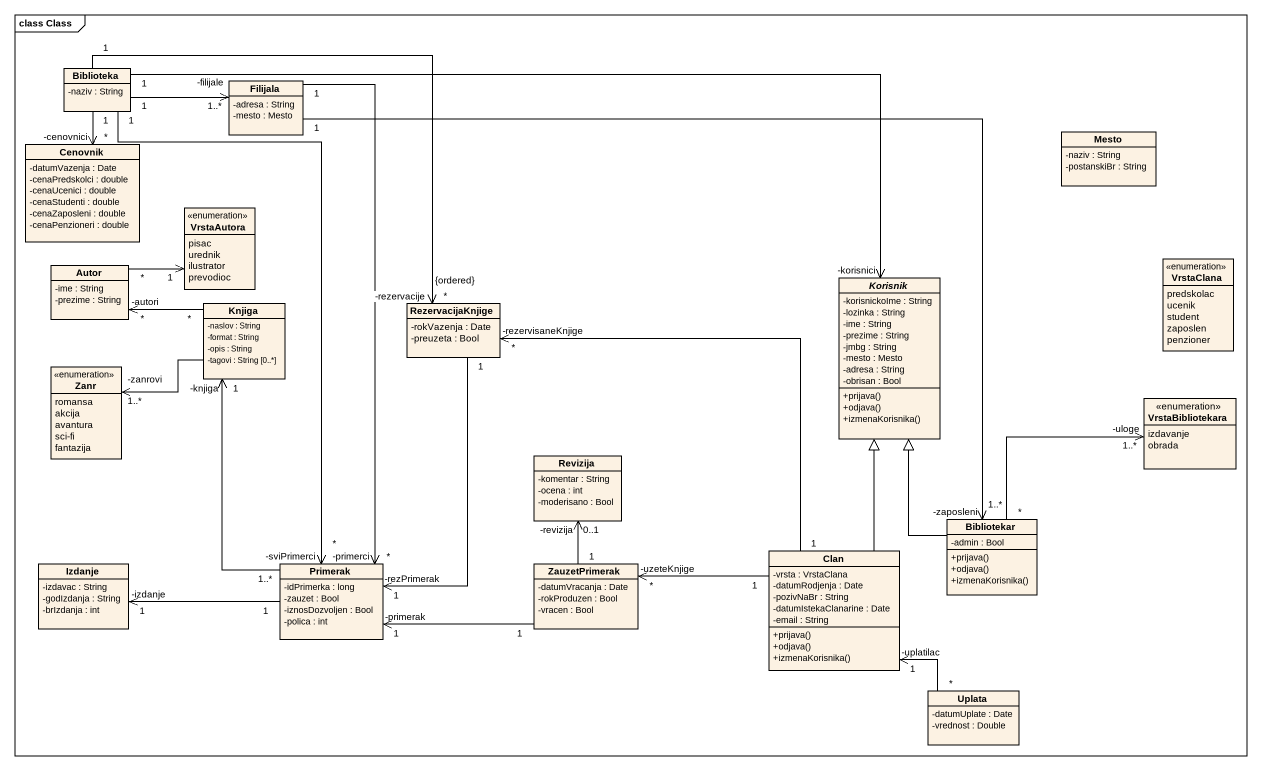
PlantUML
@startuml
mainframe class Class
hide circle
hide empty members
skinparam classAttributeIconSize 0
class Biblioteka {
  -naziv : String
}
class Filijala {
  -adresa : String
  -mesto : Mesto
}
class Cenovnik {
  -datumVazenja : Date
  -cenaPredskolci : double
  -cenaUcenici : double
  -cenaStudenti : double
  -cenaZaposleni : double
  -cenaPenzioneri : double
}
class Mesto {
  -naziv : String
  -postanskiBr : String
}
enum VrstaAutora {
  pisac
  urednik
  ilustrator
  prevodioc
}
class Autor {
  -ime : String
  -prezime : String
}
abstract class Korisnik {
  -korisnickoIme : String
  -lozinka : String
  -ime : String
  -prezime : String
  -jmbg : String
  -mesto : Mesto
  -adresa : String
  -obrisan : Bool
  +prijava()
  +odjava()
  +izmenaKorisnika()
}
enum VrstaClana {
  predskolac
  ucenik
  student
  zaposlen
  penzioner
}
class Knjiga {
  -naslov : String
  -format : String
  -opis : String
  -tagovi : String [0..*]
}
class RezervacijaKnjige {
  -rokVazenja : Date
  -preuzeta : Bool
}
enum Zanr {
  romansa
  akcija
  avantura
  sci-fi
  fantazija
}
enum VrstaBibliotekara {
  izdavanje
  obrada
}
class Revizija {
  -komentar : String
  -ocena : int
  -moderisano : Bool
}
class Bibliotekar {
  -admin : Bool
  +prijava()
  +odjava()
  +izmenaKorisnika()
}
class Izdanje {
  -izdavac : String
  -godIzdanja : String
  -brIzdanja : int
}
class Primerak {
  -idPrimerka : long
  -zauzet : Bool
  -iznosDozvoljen : Bool
  -polica : int
}
class ZauzetPrimerak {
  -datumVracanja : Date
  -rokProduzen : Bool
  -vracen : Bool
}
class Clan {
  -vrsta : VrstaClana
  -datumRodjenja : Date
  -pozivNaBr : String
  -datumIstekaClanarine : Date
  -email : String
  +prijava()
  +odjava()
  +izmenaKorisnika()
}
class Uplata {
  -datumUplate : Date
  -vrednost : Double
}
Biblioteka "1" -right-> "1..*\n-filijale" Filijala
Biblioteka "1" --> "*\n-cenovnici" Cenovnik
Biblioteka "1" -right-> "-korisnici" Korisnik
Biblioteka "1" --> "*\n{ordered}\n-rezervacije" RezervacijaKnjige
Biblioteka "1" --> "*\n-sviPrimerci" Primerak
Filijala "1" --> "-zaposleni\n1..*" Bibliotekar
Filijala "1" --> "-primerci\n*" Primerak
Autor "*" -right-> "1" VrstaAutora
Knjiga "*" -left-> "*\n-autori" Autor
Knjiga -left-> "1..*\n-zanrovi" Zanr
RezervacijaKnjige "1" --> "1\n-rezPrimerak" Primerak
Bibliotekar -up-|> Korisnik
Bibliotekar "*" -up-> "1..*\n-uloge" VrstaBibliotekara
Primerak "1..*" -up-> "1\n-knjiga" Knjiga
Primerak "1" -left-> "-izdanje\n1" Izdanje
ZauzetPrimerak "1" -up-> "0..1\n-revizija" Revizija
ZauzetPrimerak "1" -left-> "1\n-primerak" Primerak
Clan -up-|> Korisnik
Clan "1" -up-> "*\n-rezervisaneKnjige" RezervacijaKnjige
Clan "1" -left-> "*\n-uzeteKnjige" ZauzetPrimerak
Uplata "*" -up-> "1\n-uplatilac" Clan
@enduml
